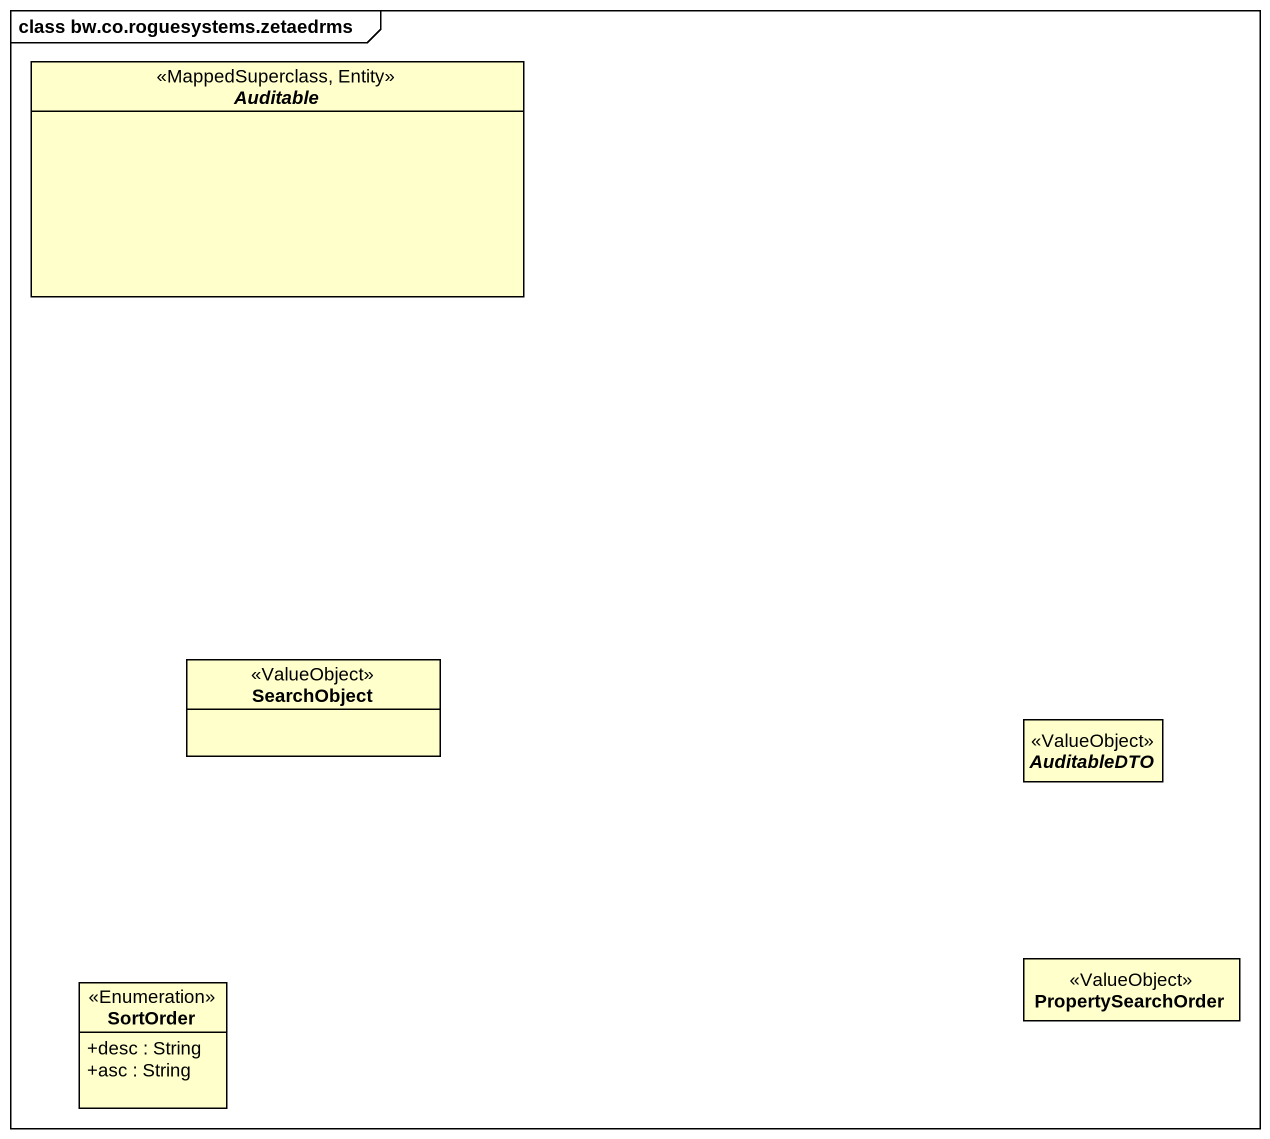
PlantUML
@startuml
mainframe class bw.co.roguesystems.zetaedrms
hide circle
hide empty members
skinparam classAttributeIconSize 0
abstract class Auditable <<MappedSuperclass, Entity>>
class SearchObject <<ValueObject>>
abstract class AuditableDTO <<ValueObject>>
class PropertySearchOrder <<ValueObject>>
class SortOrder <<Enumeration>> {
  +desc : String
  +asc : String
}
@enduml
